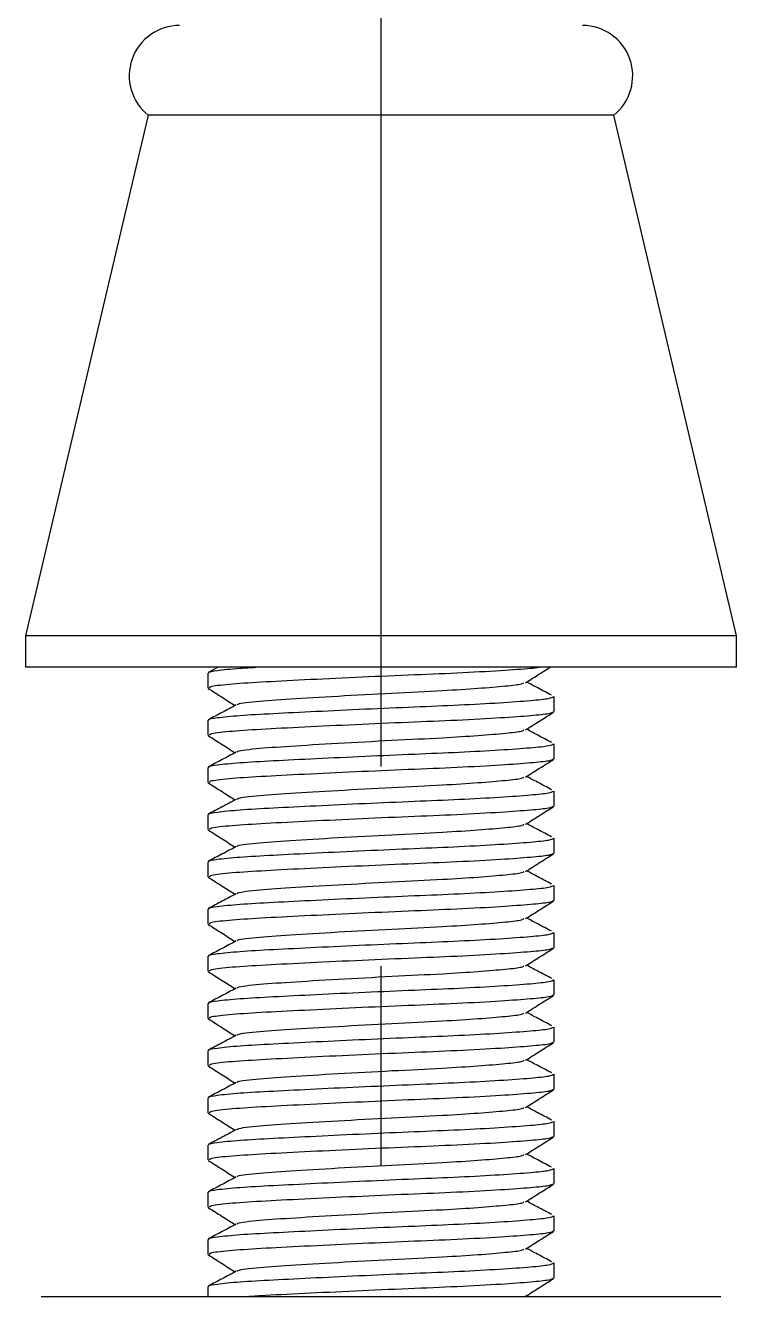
# Model space of a CAD drawing. Header units: millimetres. Extents: x 1036 to 1814, y -113 to 289.
# Drawn here: x 1219.8 to 1231.1, y 110.38 to 130.58 of the extents above; entities that cross this region are included whole.
import ezdxf

# ---------------------------------------------------------------- set-up
doc = ezdxf.new("R2010")
doc.units = ezdxf.units.MM
doc.linetypes.add('CENTER', pattern=[50.8, 31.75, -6.35, 6.35, -6.35])
doc.layers.add('CenterLine', color=1, linetype='CENTER', lineweight=9)
doc.layers.add('SolidLine', color=7, linetype='Continuous', lineweight=30)

msp = doc.modelspace()

# ---------------------------------------------------------------- linework, layer by layer
at = {"layer": 'CenterLine', "lineweight": -3, "ltscale": 0.5}
msp.add_line((1225.453, 236.284), (1225.453, 92.391), dxfattribs=at)
at = {"layer": 'SolidLine', "color": 7, "linetype": 'Continuous', "lineweight": 25}
for p, q in [((1221.753, 129.16), (1219.803, 120.884)), ((1229.153, 129.16), (1221.753, 129.16)), ((1231.103, 120.884), (1229.153, 129.16)), ((1219.803, 120.884), (1219.803, 120.384)), ((1231.103, 120.884), (1219.803, 120.884)), ((1231.103, 120.384), (1231.103, 120.884)), ((1231.103, 120.384), (1219.803, 120.384)), ((1222.703, 120.293), (1222.703, 120.055)), ((1222.867, 120.384), (1222.709, 120.301)), ((1228.203, 119.68), (1228.203, 119.918)), ((1222.703, 119.543), (1222.703, 119.305)), ((1228.203, 118.93), (1228.203, 119.168)), ((1222.703, 118.793), (1222.703, 118.555)), ((1228.203, 118.18), (1228.203, 118.418)), ((1222.703, 118.043), (1222.703, 117.805)), ((1228.203, 117.43), (1228.203, 117.668)), ((1222.703, 117.293), (1222.703, 117.055)), ((1228.203, 116.68), (1228.203, 116.918)), ((1222.703, 116.543), (1222.703, 116.305)), ((1228.203, 115.93), (1228.203, 116.168)), ((1222.703, 115.793), (1222.703, 115.555)), ((1228.203, 115.18), (1228.203, 115.418)), ((1222.703, 115.043), (1222.703, 114.805)), ((1228.203, 114.43), (1228.203, 114.668)), ((1222.703, 114.293), (1222.703, 114.055)), ((1228.203, 113.68), (1228.203, 113.918)), ((1222.703, 113.543), (1222.703, 113.305)), ((1228.203, 112.93), (1228.203, 113.168)), ((1222.703, 112.793), (1222.703, 112.555)), ((1228.203, 112.18), (1228.203, 112.418)), ((1222.703, 112.043), (1222.703, 111.805)), ((1228.203, 111.43), (1228.203, 111.668)), ((1222.703, 111.293), (1222.703, 111.055)), ((1228.203, 110.68), (1228.203, 110.918)), ((1222.703, 110.543), (1222.703, 110.384)), ((1220.053, 110.384), (1225.629, 110.384)), ((1225.629, 110.384), (1230.853, 110.384)), ((1227.796, 110.384), (1227.768, 110.4))]:
    msp.add_line(p, q, dxfattribs=at)
for centre, start, end in [((1222.253, 129.784), 90, 231.3178), ((1228.653, 129.784), 308.6822, 90)]:
    msp.add_arc(centre, 0.8, start, end, dxfattribs=at)
for points, knots in [([(1222.722, 120.293), (1222.717, 120.297), (1222.698, 120.31), (1222.849, 120.336), (1223.103, 120.364), (1223.38, 120.38), (1223.466, 120.384)], [0, 0, 0, 0, 0.115534, 0.442072, 0.826109, 1, 1, 1, 1]), ([(1222.736, 120.055), (1222.732, 120.063), (1222.723, 120.083), (1223.005, 120.118), (1223.519, 120.152), (1224.221, 120.188), (1225.037, 120.227), (1225.882, 120.264), (1226.688, 120.296), (1227.353, 120.333), (1227.793, 120.364), (1227.925, 120.379), (1227.967, 120.384)], [0, 0, 0, 0, 0.067674, 0.182658, 0.293556, 0.405188, 0.518266, 0.629444, 0.737248, 0.849461, 0.951861, 1, 1, 1, 1]), ([(1227.752, 120.14), (1227.826, 120.187), (1227.955, 120.268), (1228.083, 120.35), (1228.138, 120.384)], [0, 0, 0, 0, 0.574767, 1, 1, 1, 1]), ([(1222.708, 120.049), (1222.781, 120.002), (1222.924, 119.911), (1223.067, 119.82), (1223.136, 119.777)], [0, 0, 0, 0, 0.516311, 1, 1, 1, 1]), ([(1223.179, 119.786), (1223.176, 119.789), (1223.157, 119.807), (1223.434, 119.843), (1223.984, 119.882), (1224.758, 119.928), (1225.62, 119.975), (1226.4, 120.012), (1227.019, 120.051), (1227.446, 120.088), (1227.7, 120.116), (1227.716, 120.134), (1227.722, 120.14)], [0, 0, 0, 0, 0.025422, 0.152339, 0.27421, 0.399604, 0.526078, 0.64762, 0.746728, 0.846756, 0.94345, 1, 1, 1, 1]), ([(1228.164, 119.939), (1228.091, 119.978), (1227.958, 120.048), (1227.826, 120.118), (1227.768, 120.15)], [0, 0, 0, 0, 0.5540942, 1, 1, 1, 1]), ([(1222.722, 119.543), (1222.717, 119.547), (1222.698, 119.56), (1222.844, 119.586), (1223.18, 119.62), (1223.728, 119.651), (1224.414, 119.685), (1225.192, 119.722), (1225.98, 119.756), (1226.718, 119.786), (1227.36, 119.821), (1227.847, 119.857), (1228.153, 119.888), (1228.179, 119.909), (1228.192, 119.918)], [0, 0, 0, 0, 0.027695, 0.105969, 0.198026, 0.286549, 0.377832, 0.470863, 0.561781, 0.648855, 0.739463, 0.830626, 0.918731, 1, 1, 1, 1]), ([(1223.153, 119.786), (1223.079, 119.746), (1222.931, 119.668), (1222.783, 119.59), (1222.709, 119.551)], [0, 0, 0, 0, 0.499816, 1, 1, 1, 1]), ([(1222.736, 119.305), (1222.732, 119.313), (1222.723, 119.333), (1223.005, 119.368), (1223.519, 119.402), (1224.221, 119.438), (1225.037, 119.477), (1225.883, 119.514), (1226.686, 119.546), (1227.361, 119.583), (1227.851, 119.619), (1228.151, 119.65), (1228.183, 119.67), (1228.198, 119.68)], [0, 0, 0, 0, 0.05913, 0.159595, 0.256492, 0.354029, 0.452829, 0.54997, 0.644163, 0.742208, 0.831679, 0.918076, 1, 1, 1, 1]), ([(1227.752, 119.39), (1227.826, 119.437), (1227.974, 119.531), (1228.122, 119.624), (1228.196, 119.671)], [0, 0, 0, 0, 0.499794, 1, 1, 1, 1]), ([(1223.179, 119.036), (1223.176, 119.039), (1223.157, 119.057), (1223.434, 119.093), (1223.984, 119.132), (1224.758, 119.178), (1225.62, 119.225), (1226.4, 119.262), (1227.019, 119.301), (1227.446, 119.338), (1227.7, 119.366), (1227.716, 119.384), (1227.722, 119.39)], [0, 0, 0, 0, 0.025422, 0.152339, 0.27421, 0.399604, 0.526078, 0.64762, 0.746728, 0.846756, 0.94345, 1, 1, 1, 1]), ([(1228.164, 119.189), (1228.091, 119.228), (1227.958, 119.298), (1227.826, 119.368), (1227.768, 119.4)], [0, 0, 0, 0, 0.554095, 1, 1, 1, 1]), ([(1222.708, 119.299), (1222.781, 119.252), (1222.924, 119.161), (1223.067, 119.07), (1223.136, 119.027)], [0, 0, 0, 0, 0.51631, 1, 1, 1, 1]), ([(1223.153, 119.036), (1223.079, 118.996), (1222.931, 118.918), (1222.783, 118.84), (1222.709, 118.801)], [0, 0, 0, 0, 0.499816, 1, 1, 1, 1]), ([(1222.722, 118.793), (1222.717, 118.797), (1222.698, 118.81), (1222.844, 118.836), (1223.18, 118.87), (1223.728, 118.901), (1224.414, 118.935), (1225.192, 118.972), (1225.98, 119.006), (1226.718, 119.036), (1227.36, 119.071), (1227.847, 119.107), (1228.153, 119.138), (1228.179, 119.159), (1228.192, 119.168)], [0, 0, 0, 0, 0.027695, 0.105969, 0.198026, 0.286549, 0.377832, 0.470863, 0.561781, 0.648855, 0.739463, 0.830626, 0.918731, 1, 1, 1, 1]), ([(1222.736, 118.555), (1222.732, 118.563), (1222.723, 118.583), (1223.005, 118.618), (1223.519, 118.652), (1224.221, 118.688), (1225.037, 118.727), (1225.883, 118.764), (1226.686, 118.796), (1227.361, 118.833), (1227.851, 118.869), (1228.151, 118.9), (1228.183, 118.92), (1228.198, 118.93)], [0, 0, 0, 0, 0.05913, 0.159595, 0.256492, 0.354029, 0.452829, 0.54997, 0.644163, 0.742208, 0.831679, 0.918076, 1, 1, 1, 1]), ([(1227.752, 118.64), (1227.826, 118.687), (1227.974, 118.781), (1228.122, 118.874), (1228.196, 118.921)], [0, 0, 0, 0, 0.499794, 1, 1, 1, 1]), ([(1223.179, 118.286), (1223.176, 118.289), (1223.157, 118.307), (1223.434, 118.343), (1223.984, 118.382), (1224.758, 118.428), (1225.62, 118.475), (1226.4, 118.512), (1227.019, 118.551), (1227.446, 118.588), (1227.7, 118.616), (1227.716, 118.634), (1227.722, 118.64)], [0, 0, 0, 0, 0.025422, 0.152339, 0.27421, 0.399604, 0.526078, 0.64762, 0.746728, 0.846756, 0.94345, 1, 1, 1, 1]), ([(1228.164, 118.439), (1228.091, 118.478), (1227.958, 118.548), (1227.826, 118.618), (1227.768, 118.65)], [0, 0, 0, 0, 0.5540942, 1, 1, 1, 1]), ([(1222.708, 118.549), (1222.781, 118.502), (1222.924, 118.411), (1223.067, 118.32), (1223.136, 118.277)], [0, 0, 0, 0, 0.516311, 1, 1, 1, 1]), ([(1222.722, 118.043), (1222.717, 118.047), (1222.698, 118.06), (1222.844, 118.086), (1223.18, 118.12), (1223.728, 118.151), (1224.414, 118.185), (1225.192, 118.222), (1225.98, 118.256), (1226.718, 118.286), (1227.36, 118.321), (1227.847, 118.357), (1228.153, 118.388), (1228.179, 118.409), (1228.192, 118.418)], [0, 0, 0, 0, 0.027695, 0.105969, 0.198026, 0.286549, 0.377832, 0.470863, 0.561781, 0.648855, 0.739463, 0.830626, 0.918731, 1, 1, 1, 1]), ([(1223.153, 118.286), (1223.079, 118.246), (1222.931, 118.168), (1222.783, 118.09), (1222.709, 118.051)], [0, 0, 0, 0, 0.499816, 1, 1, 1, 1]), ([(1222.736, 117.805), (1222.732, 117.813), (1222.723, 117.833), (1223.005, 117.868), (1223.519, 117.902), (1224.221, 117.938), (1225.037, 117.977), (1225.883, 118.014), (1226.686, 118.046), (1227.361, 118.083), (1227.851, 118.119), (1228.151, 118.15), (1228.183, 118.17), (1228.198, 118.18)], [0, 0, 0, 0, 0.05913, 0.159595, 0.256492, 0.354029, 0.452829, 0.54997, 0.644163, 0.742208, 0.831679, 0.918076, 1, 1, 1, 1]), ([(1227.752, 117.89), (1227.826, 117.937), (1227.974, 118.031), (1228.122, 118.124), (1228.196, 118.171)], [0, 0, 0, 0, 0.499794, 1, 1, 1, 1]), ([(1222.708, 117.799), (1222.781, 117.752), (1222.924, 117.661), (1223.067, 117.57), (1223.136, 117.527)], [0, 0, 0, 0, 0.51631, 1, 1, 1, 1]), ([(1223.179, 117.536), (1223.176, 117.539), (1223.157, 117.557), (1223.434, 117.593), (1223.984, 117.632), (1224.758, 117.678), (1225.62, 117.725), (1226.4, 117.762), (1227.019, 117.801), (1227.446, 117.838), (1227.7, 117.866), (1227.716, 117.884), (1227.722, 117.89)], [0, 0, 0, 0, 0.025422, 0.152339, 0.27421, 0.399604, 0.526078, 0.64762, 0.746728, 0.846756, 0.94345, 1, 1, 1, 1]), ([(1228.164, 117.689), (1228.091, 117.728), (1227.958, 117.798), (1227.826, 117.868), (1227.768, 117.9)], [0, 0, 0, 0, 0.5540942, 1, 1, 1, 1]), ([(1222.722, 117.293), (1222.717, 117.297), (1222.698, 117.31), (1222.844, 117.336), (1223.18, 117.37), (1223.728, 117.401), (1224.414, 117.435), (1225.192, 117.472), (1225.98, 117.506), (1226.718, 117.536), (1227.36, 117.571), (1227.847, 117.607), (1228.153, 117.638), (1228.179, 117.659), (1228.192, 117.668)], [0, 0, 0, 0, 0.027695, 0.105969, 0.198026, 0.286549, 0.377832, 0.470863, 0.561781, 0.648855, 0.739463, 0.830626, 0.918731, 1, 1, 1, 1]), ([(1223.153, 117.536), (1223.079, 117.496), (1222.931, 117.418), (1222.783, 117.34), (1222.709, 117.301)], [0, 0, 0, 0, 0.499816, 1, 1, 1, 1]), ([(1222.736, 117.055), (1222.732, 117.063), (1222.723, 117.083), (1223.005, 117.118), (1223.519, 117.152), (1224.221, 117.188), (1225.037, 117.227), (1225.883, 117.264), (1226.686, 117.296), (1227.361, 117.333), (1227.851, 117.369), (1228.151, 117.4), (1228.183, 117.42), (1228.198, 117.43)], [0, 0, 0, 0, 0.05913, 0.159595, 0.256492, 0.354029, 0.452829, 0.54997, 0.644163, 0.742208, 0.831679, 0.918076, 1, 1, 1, 1]), ([(1227.752, 117.14), (1227.826, 117.187), (1227.974, 117.281), (1228.122, 117.374), (1228.196, 117.421)], [0, 0, 0, 0, 0.499794, 1, 1, 1, 1]), ([(1222.708, 117.049), (1222.781, 117.002), (1222.924, 116.911), (1223.067, 116.82), (1223.136, 116.777)], [0, 0, 0, 0, 0.516311, 1, 1, 1, 1]), ([(1223.179, 116.786), (1223.176, 116.789), (1223.157, 116.807), (1223.434, 116.843), (1223.984, 116.882), (1224.758, 116.928), (1225.62, 116.975), (1226.4, 117.012), (1227.019, 117.051), (1227.446, 117.088), (1227.7, 117.116), (1227.716, 117.134), (1227.722, 117.14)], [0, 0, 0, 0, 0.025422, 0.152339, 0.27421, 0.399604, 0.526078, 0.64762, 0.746728, 0.846756, 0.94345, 1, 1, 1, 1]), ([(1228.164, 116.939), (1228.091, 116.978), (1227.958, 117.048), (1227.826, 117.118), (1227.768, 117.15)], [0, 0, 0, 0, 0.5540952, 1, 1, 1, 1]), ([(1223.153, 116.786), (1223.079, 116.746), (1222.931, 116.668), (1222.783, 116.59), (1222.709, 116.551)], [0, 0, 0, 0, 0.499816, 1, 1, 1, 1]), ([(1222.722, 116.543), (1222.717, 116.547), (1222.698, 116.56), (1222.844, 116.586), (1223.18, 116.62), (1223.728, 116.651), (1224.414, 116.685), (1225.192, 116.722), (1225.98, 116.756), (1226.718, 116.786), (1227.36, 116.821), (1227.847, 116.857), (1228.153, 116.888), (1228.179, 116.909), (1228.192, 116.918)], [0, 0, 0, 0, 0.027695, 0.105969, 0.198026, 0.286549, 0.377832, 0.470863, 0.561781, 0.648855, 0.739463, 0.830626, 0.918731, 1, 1, 1, 1]), ([(1222.736, 116.305), (1222.732, 116.313), (1222.723, 116.333), (1223.005, 116.368), (1223.519, 116.402), (1224.221, 116.438), (1225.037, 116.477), (1225.883, 116.514), (1226.686, 116.546), (1227.361, 116.583), (1227.851, 116.619), (1228.151, 116.65), (1228.183, 116.67), (1228.198, 116.68)], [0, 0, 0, 0, 0.05913, 0.159595, 0.256492, 0.354029, 0.452829, 0.54997, 0.644163, 0.742208, 0.831679, 0.918076, 1, 1, 1, 1]), ([(1227.752, 116.39), (1227.826, 116.437), (1227.974, 116.531), (1228.122, 116.624), (1228.196, 116.671)], [0, 0, 0, 0, 0.499794, 1, 1, 1, 1]), ([(1223.179, 116.036), (1223.176, 116.039), (1223.157, 116.057), (1223.434, 116.093), (1223.984, 116.132), (1224.758, 116.178), (1225.62, 116.225), (1226.4, 116.262), (1227.019, 116.301), (1227.446, 116.338), (1227.7, 116.366), (1227.716, 116.384), (1227.722, 116.39)], [0, 0, 0, 0, 0.0254222, 0.152339, 0.2742104, 0.3996041, 0.5260785, 0.6476203, 0.7467283, 0.8467556, 0.9434498, 1, 1, 1, 1]), ([(1228.164, 116.189), (1228.091, 116.228), (1227.958, 116.298), (1227.826, 116.368), (1227.768, 116.4)], [0, 0, 0, 0, 0.5540942, 1, 1, 1, 1]), ([(1222.708, 116.299), (1222.781, 116.252), (1222.924, 116.161), (1223.067, 116.07), (1223.136, 116.027)], [0, 0, 0, 0, 0.51631, 1, 1, 1, 1]), ([(1222.722, 115.793), (1222.717, 115.797), (1222.698, 115.81), (1222.844, 115.836), (1223.18, 115.87), (1223.728, 115.901), (1224.414, 115.935), (1225.192, 115.972), (1225.98, 116.006), (1226.718, 116.036), (1227.36, 116.071), (1227.847, 116.107), (1228.153, 116.138), (1228.179, 116.159), (1228.192, 116.168)], [0, 0, 0, 0, 0.027695, 0.105969, 0.198026, 0.286549, 0.377832, 0.470863, 0.561781, 0.648855, 0.739463, 0.830626, 0.918731, 1, 1, 1, 1]), ([(1223.153, 116.036), (1223.079, 115.996), (1222.931, 115.918), (1222.783, 115.84), (1222.709, 115.801)], [0, 0, 0, 0, 0.499817, 1, 1, 1, 1]), ([(1222.736, 115.555), (1222.732, 115.563), (1222.723, 115.583), (1223.005, 115.618), (1223.519, 115.652), (1224.221, 115.688), (1225.037, 115.727), (1225.883, 115.764), (1226.686, 115.796), (1227.361, 115.833), (1227.851, 115.869), (1228.151, 115.9), (1228.183, 115.92), (1228.198, 115.93)], [0, 0, 0, 0, 0.05913, 0.159595, 0.256492, 0.354029, 0.452829, 0.54997, 0.644163, 0.742208, 0.831679, 0.918076, 1, 1, 1, 1]), ([(1227.752, 115.64), (1227.826, 115.687), (1227.974, 115.781), (1228.122, 115.874), (1228.196, 115.921)], [0, 0, 0, 0, 0.499795, 1, 1, 1, 1]), ([(1222.708, 115.549), (1222.781, 115.502), (1222.924, 115.411), (1223.067, 115.32), (1223.136, 115.277)], [0, 0, 0, 0, 0.516312, 1, 1, 1, 1]), ([(1223.179, 115.286), (1223.176, 115.289), (1223.157, 115.307), (1223.434, 115.343), (1223.984, 115.382), (1224.758, 115.428), (1225.62, 115.475), (1226.4, 115.512), (1227.019, 115.551), (1227.446, 115.588), (1227.7, 115.616), (1227.716, 115.634), (1227.722, 115.64)], [0, 0, 0, 0, 0.025422, 0.152339, 0.27421, 0.399604, 0.526078, 0.64762, 0.746728, 0.846756, 0.94345, 1, 1, 1, 1]), ([(1228.164, 115.439), (1228.091, 115.478), (1227.958, 115.548), (1227.826, 115.618), (1227.768, 115.65)], [0, 0, 0, 0, 0.554094, 1, 1, 1, 1]), ([(1222.722, 115.043), (1222.717, 115.047), (1222.698, 115.06), (1222.844, 115.086), (1223.18, 115.12), (1223.728, 115.151), (1224.414, 115.185), (1225.192, 115.222), (1225.98, 115.256), (1226.718, 115.286), (1227.36, 115.321), (1227.847, 115.357), (1228.153, 115.388), (1228.179, 115.409), (1228.192, 115.418)], [0, 0, 0, 0, 0.027695, 0.105969, 0.198026, 0.286549, 0.377832, 0.470863, 0.561781, 0.648855, 0.739463, 0.830626, 0.918731, 1, 1, 1, 1]), ([(1223.153, 115.286), (1223.079, 115.246), (1222.931, 115.168), (1222.783, 115.09), (1222.709, 115.051)], [0, 0, 0, 0, 0.499816, 1, 1, 1, 1]), ([(1222.736, 114.805), (1222.732, 114.813), (1222.723, 114.833), (1223.005, 114.868), (1223.519, 114.902), (1224.221, 114.938), (1225.037, 114.977), (1225.883, 115.014), (1226.686, 115.046), (1227.361, 115.083), (1227.851, 115.119), (1228.151, 115.15), (1228.183, 115.17), (1228.198, 115.18)], [0, 0, 0, 0, 0.05913, 0.159595, 0.256492, 0.354029, 0.452829, 0.54997, 0.644163, 0.742208, 0.831679, 0.918076, 1, 1, 1, 1]), ([(1227.752, 114.89), (1227.826, 114.937), (1227.974, 115.031), (1228.122, 115.124), (1228.196, 115.171)], [0, 0, 0, 0, 0.499795, 1, 1, 1, 1]), ([(1222.708, 114.799), (1222.781, 114.752), (1222.924, 114.661), (1223.067, 114.57), (1223.136, 114.527)], [0, 0, 0, 0, 0.51631, 1, 1, 1, 1]), ([(1223.179, 114.536), (1223.176, 114.539), (1223.157, 114.557), (1223.434, 114.593), (1223.984, 114.632), (1224.758, 114.678), (1225.62, 114.725), (1226.4, 114.762), (1227.019, 114.801), (1227.446, 114.838), (1227.7, 114.866), (1227.716, 114.884), (1227.722, 114.89)], [0, 0, 0, 0, 0.025422, 0.152339, 0.27421, 0.399604, 0.526078, 0.64762, 0.746728, 0.846756, 0.94345, 1, 1, 1, 1]), ([(1228.164, 114.689), (1228.091, 114.728), (1227.958, 114.798), (1227.826, 114.868), (1227.768, 114.9)], [0, 0, 0, 0, 0.554094, 1, 1, 1, 1]), ([(1223.153, 114.536), (1223.079, 114.496), (1222.931, 114.418), (1222.783, 114.34), (1222.709, 114.301)], [0, 0, 0, 0, 0.499815, 1, 1, 1, 1]), ([(1222.722, 114.293), (1222.717, 114.297), (1222.698, 114.31), (1222.844, 114.336), (1223.18, 114.37), (1223.728, 114.401), (1224.414, 114.435), (1225.192, 114.472), (1225.98, 114.506), (1226.718, 114.536), (1227.36, 114.571), (1227.847, 114.607), (1228.153, 114.638), (1228.179, 114.659), (1228.192, 114.668)], [0, 0, 0, 0, 0.027695, 0.105969, 0.198026, 0.286549, 0.377832, 0.470863, 0.561781, 0.648855, 0.739463, 0.830626, 0.918731, 1, 1, 1, 1]), ([(1222.736, 114.055), (1222.732, 114.063), (1222.723, 114.083), (1223.005, 114.118), (1223.519, 114.152), (1224.221, 114.188), (1225.037, 114.227), (1225.883, 114.264), (1226.686, 114.296), (1227.361, 114.333), (1227.851, 114.369), (1228.151, 114.4), (1228.183, 114.42), (1228.198, 114.43)], [0, 0, 0, 0, 0.05913, 0.159595, 0.256492, 0.354029, 0.452829, 0.54997, 0.644163, 0.742208, 0.831679, 0.918076, 1, 1, 1, 1]), ([(1227.752, 114.14), (1227.826, 114.187), (1227.974, 114.281), (1228.122, 114.374), (1228.196, 114.421)], [0, 0, 0, 0, 0.499795, 1, 1, 1, 1]), ([(1223.179, 113.786), (1223.176, 113.789), (1223.157, 113.807), (1223.434, 113.843), (1223.984, 113.882), (1224.758, 113.928), (1225.62, 113.975), (1226.4, 114.012), (1227.019, 114.051), (1227.446, 114.088), (1227.7, 114.116), (1227.716, 114.134), (1227.722, 114.14)], [0, 0, 0, 0, 0.025422, 0.152339, 0.27421, 0.399604, 0.526078, 0.64762, 0.746728, 0.846756, 0.94345, 1, 1, 1, 1]), ([(1228.164, 113.939), (1228.091, 113.978), (1227.958, 114.048), (1227.826, 114.118), (1227.768, 114.15)], [0, 0, 0, 0, 0.554095, 1, 1, 1, 1]), ([(1222.708, 114.049), (1222.781, 114.002), (1222.924, 113.911), (1223.067, 113.82), (1223.136, 113.777)], [0, 0, 0, 0, 0.51631, 1, 1, 1, 1]), ([(1223.153, 113.786), (1223.079, 113.746), (1222.931, 113.668), (1222.783, 113.59), (1222.709, 113.551)], [0, 0, 0, 0, 0.499815, 1, 1, 1, 1]), ([(1222.722, 113.543), (1222.717, 113.547), (1222.698, 113.56), (1222.844, 113.586), (1223.18, 113.62), (1223.728, 113.651), (1224.414, 113.685), (1225.192, 113.722), (1225.98, 113.756), (1226.718, 113.786), (1227.36, 113.821), (1227.847, 113.857), (1228.153, 113.888), (1228.179, 113.909), (1228.192, 113.918)], [0, 0, 0, 0, 0.027695, 0.105969, 0.198026, 0.286549, 0.377832, 0.470863, 0.561781, 0.648855, 0.739463, 0.830626, 0.918731, 1, 1, 1, 1]), ([(1222.736, 113.305), (1222.732, 113.313), (1222.723, 113.333), (1223.005, 113.368), (1223.519, 113.402), (1224.221, 113.438), (1225.037, 113.477), (1225.883, 113.514), (1226.686, 113.546), (1227.361, 113.583), (1227.851, 113.619), (1228.151, 113.65), (1228.183, 113.67), (1228.198, 113.68)], [0, 0, 0, 0, 0.05913, 0.159595, 0.256492, 0.354029, 0.452829, 0.54997, 0.644163, 0.742208, 0.831679, 0.918076, 1, 1, 1, 1]), ([(1227.752, 113.39), (1227.826, 113.437), (1227.974, 113.531), (1228.122, 113.624), (1228.196, 113.671)], [0, 0, 0, 0, 0.499794, 1, 1, 1, 1]), ([(1223.179, 113.036), (1223.176, 113.039), (1223.157, 113.057), (1223.434, 113.093), (1223.984, 113.132), (1224.758, 113.178), (1225.62, 113.225), (1226.4, 113.262), (1227.019, 113.301), (1227.446, 113.338), (1227.7, 113.366), (1227.716, 113.384), (1227.722, 113.39)], [0, 0, 0, 0, 0.025422, 0.152339, 0.27421, 0.399604, 0.526078, 0.64762, 0.746728, 0.846756, 0.94345, 1, 1, 1, 1]), ([(1228.164, 113.189), (1228.091, 113.228), (1227.958, 113.298), (1227.826, 113.368), (1227.768, 113.4)], [0, 0, 0, 0, 0.554095, 1, 1, 1, 1]), ([(1222.708, 113.299), (1222.781, 113.252), (1222.924, 113.161), (1223.067, 113.07), (1223.136, 113.027)], [0, 0, 0, 0, 0.51631, 1, 1, 1, 1]), ([(1222.722, 112.793), (1222.717, 112.797), (1222.698, 112.81), (1222.844, 112.836), (1223.18, 112.87), (1223.728, 112.901), (1224.414, 112.935), (1225.192, 112.972), (1225.98, 113.006), (1226.718, 113.036), (1227.36, 113.071), (1227.847, 113.107), (1228.153, 113.138), (1228.179, 113.159), (1228.192, 113.168)], [0, 0, 0, 0, 0.027695, 0.105969, 0.198026, 0.286549, 0.377832, 0.470863, 0.561781, 0.648855, 0.739463, 0.830626, 0.918731, 1, 1, 1, 1]), ([(1223.153, 113.036), (1223.079, 112.996), (1222.931, 112.918), (1222.783, 112.84), (1222.709, 112.801)], [0, 0, 0, 0, 0.499815, 1, 1, 1, 1]), ([(1222.736, 112.555), (1222.732, 112.563), (1222.723, 112.583), (1223.005, 112.618), (1223.519, 112.652), (1224.221, 112.688), (1225.037, 112.727), (1225.883, 112.764), (1226.686, 112.796), (1227.361, 112.833), (1227.851, 112.869), (1228.151, 112.9), (1228.183, 112.92), (1228.198, 112.93)], [0, 0, 0, 0, 0.05913, 0.159595, 0.256492, 0.354029, 0.452829, 0.54997, 0.644163, 0.742208, 0.831679, 0.918076, 1, 1, 1, 1]), ([(1227.752, 112.64), (1227.826, 112.687), (1227.974, 112.781), (1228.122, 112.874), (1228.196, 112.921)], [0, 0, 0, 0, 0.499794, 1, 1, 1, 1]), ([(1222.708, 112.549), (1222.781, 112.502), (1222.924, 112.411), (1223.067, 112.32), (1223.136, 112.277)], [0, 0, 0, 0, 0.51631, 1, 1, 1, 1]), ([(1223.179, 112.286), (1223.176, 112.289), (1223.157, 112.307), (1223.434, 112.343), (1223.984, 112.382), (1224.758, 112.428), (1225.62, 112.475), (1226.4, 112.512), (1227.019, 112.551), (1227.446, 112.588), (1227.7, 112.616), (1227.716, 112.634), (1227.722, 112.64)], [0, 0, 0, 0, 0.0254222, 0.152339, 0.2742104, 0.399604, 0.5260785, 0.6476203, 0.7467283, 0.8467556, 0.9434498, 1, 1, 1, 1]), ([(1228.164, 112.439), (1228.091, 112.478), (1227.958, 112.548), (1227.826, 112.618), (1227.768, 112.65)], [0, 0, 0, 0, 0.554095, 1, 1, 1, 1]), ([(1222.722, 112.043), (1222.717, 112.047), (1222.698, 112.06), (1222.844, 112.086), (1223.18, 112.12), (1223.728, 112.151), (1224.414, 112.185), (1225.192, 112.222), (1225.98, 112.256), (1226.718, 112.286), (1227.36, 112.321), (1227.847, 112.357), (1228.153, 112.388), (1228.179, 112.409), (1228.192, 112.418)], [0, 0, 0, 0, 0.027695, 0.105969, 0.198026, 0.286549, 0.377832, 0.470863, 0.561781, 0.648855, 0.739463, 0.830626, 0.918731, 1, 1, 1, 1]), ([(1223.153, 112.286), (1223.079, 112.246), (1222.931, 112.168), (1222.783, 112.09), (1222.709, 112.051)], [0, 0, 0, 0, 0.499817, 1, 1, 1, 1]), ([(1222.736, 111.805), (1222.732, 111.813), (1222.723, 111.833), (1223.005, 111.868), (1223.519, 111.902), (1224.221, 111.938), (1225.037, 111.977), (1225.883, 112.014), (1226.686, 112.046), (1227.361, 112.083), (1227.851, 112.119), (1228.151, 112.15), (1228.183, 112.17), (1228.198, 112.18)], [0, 0, 0, 0, 0.05913, 0.159595, 0.256492, 0.354029, 0.452829, 0.54997, 0.644163, 0.742208, 0.831679, 0.918076, 1, 1, 1, 1]), ([(1227.752, 111.89), (1227.826, 111.937), (1227.974, 112.031), (1228.122, 112.124), (1228.196, 112.171)], [0, 0, 0, 0, 0.499795, 1, 1, 1, 1]), ([(1222.708, 111.799), (1222.781, 111.752), (1222.924, 111.661), (1223.067, 111.57), (1223.136, 111.527)], [0, 0, 0, 0, 0.516312, 1, 1, 1, 1]), ([(1223.179, 111.536), (1223.176, 111.539), (1223.157, 111.557), (1223.434, 111.593), (1223.984, 111.632), (1224.758, 111.678), (1225.62, 111.725), (1226.4, 111.762), (1227.019, 111.801), (1227.446, 111.838), (1227.7, 111.866), (1227.716, 111.884), (1227.722, 111.89)], [0, 0, 0, 0, 0.025422, 0.152339, 0.27421, 0.399604, 0.526078, 0.64762, 0.746728, 0.846756, 0.94345, 1, 1, 1, 1]), ([(1228.164, 111.689), (1228.091, 111.728), (1227.958, 111.798), (1227.826, 111.868), (1227.768, 111.9)], [0, 0, 0, 0, 0.554096, 1, 1, 1, 1]), ([(1223.153, 111.536), (1223.079, 111.496), (1222.931, 111.418), (1222.783, 111.34), (1222.709, 111.301)], [0, 0, 0, 0, 0.499817, 1, 1, 1, 1]), ([(1222.722, 111.293), (1222.717, 111.297), (1222.698, 111.31), (1222.844, 111.336), (1223.18, 111.37), (1223.728, 111.401), (1224.414, 111.435), (1225.192, 111.472), (1225.98, 111.506), (1226.718, 111.536), (1227.36, 111.571), (1227.847, 111.607), (1228.153, 111.638), (1228.179, 111.659), (1228.192, 111.668)], [0, 0, 0, 0, 0.027695, 0.105969, 0.198026, 0.286549, 0.377832, 0.470863, 0.561781, 0.648855, 0.739463, 0.830626, 0.918731, 1, 1, 1, 1]), ([(1222.736, 111.055), (1222.732, 111.063), (1222.723, 111.083), (1223.005, 111.118), (1223.519, 111.152), (1224.221, 111.188), (1225.037, 111.227), (1225.883, 111.264), (1226.686, 111.296), (1227.361, 111.333), (1227.851, 111.369), (1228.151, 111.4), (1228.183, 111.42), (1228.198, 111.43)], [0, 0, 0, 0, 0.05913, 0.159595, 0.256492, 0.354029, 0.452829, 0.54997, 0.644163, 0.742208, 0.831679, 0.918076, 1, 1, 1, 1]), ([(1227.752, 111.14), (1227.826, 111.187), (1227.974, 111.281), (1228.122, 111.374), (1228.196, 111.421)], [0, 0, 0, 0, 0.499795, 1, 1, 1, 1]), ([(1223.179, 110.786), (1223.176, 110.789), (1223.157, 110.807), (1223.434, 110.843), (1223.984, 110.882), (1224.758, 110.928), (1225.62, 110.975), (1226.4, 111.012), (1227.019, 111.051), (1227.446, 111.088), (1227.7, 111.116), (1227.716, 111.134), (1227.722, 111.14)], [0, 0, 0, 0, 0.025422, 0.152339, 0.27421, 0.399604, 0.526078, 0.64762, 0.746728, 0.846756, 0.94345, 1, 1, 1, 1]), ([(1228.164, 110.939), (1228.091, 110.978), (1227.958, 111.048), (1227.826, 111.118), (1227.768, 111.15)], [0, 0, 0, 0, 0.554094, 1, 1, 1, 1]), ([(1222.708, 111.049), (1222.781, 111.002), (1222.924, 110.911), (1223.067, 110.82), (1223.136, 110.777)], [0, 0, 0, 0, 0.516312, 1, 1, 1, 1]), ([(1222.722, 110.543), (1222.717, 110.547), (1222.698, 110.56), (1222.844, 110.586), (1223.18, 110.62), (1223.728, 110.651), (1224.414, 110.685), (1225.192, 110.722), (1225.98, 110.756), (1226.718, 110.786), (1227.36, 110.821), (1227.847, 110.857), (1228.153, 110.888), (1228.179, 110.909), (1228.192, 110.918)], [0, 0, 0, 0, 0.027695, 0.105969, 0.198026, 0.286549, 0.377832, 0.470863, 0.561781, 0.648855, 0.739463, 0.830626, 0.918731, 1, 1, 1, 1]), ([(1223.153, 110.786), (1223.079, 110.746), (1222.931, 110.668), (1222.783, 110.59), (1222.709, 110.551)], [0, 0, 0, 0, 0.499815, 1, 1, 1, 1]), ([(1223.292, 110.384), (1223.373, 110.39), (1223.615, 110.408), (1224.227, 110.437), (1225.035, 110.477), (1225.883, 110.514), (1226.686, 110.546), (1227.361, 110.583), (1227.851, 110.619), (1228.151, 110.65), (1228.183, 110.67), (1228.198, 110.68)], [0, 0, 0, 0, 0.061926, 0.184987, 0.309642, 0.432203, 0.551045, 0.674747, 0.787632, 0.896637, 1, 1, 1, 1]), ([(1227.752, 110.39), (1227.826, 110.437), (1227.974, 110.531), (1228.122, 110.624), (1228.196, 110.671)], [0, 0, 0, 0, 0.499795, 1, 1, 1, 1])]:
    msp.add_open_spline(points, degree=3, knots=knots, dxfattribs=at)

doc.saveas('drawing.dxf')
